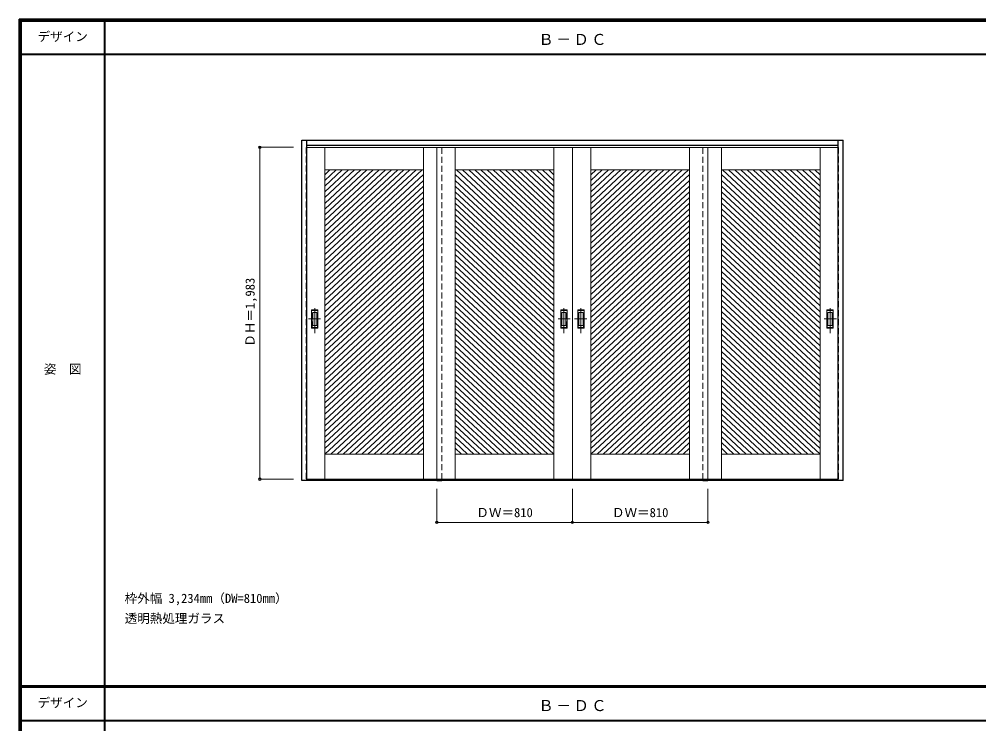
# Model space of a CAD drawing. Units: millimetres, scale not verified. Extents: x -6000 to 5700, y -4307 to 4175.
# Drawn here: x -6000 to -267, y -36 to 4175 of the extents above; entities that cross this region are included whole.
import ezdxf
from ezdxf.enums import TextEntityAlignment as Align

# ---------------------------------------------------------------- set-up
doc = ezdxf.new("R2010")
doc.units = ezdxf.units.MM
doc.header["$LTSCALE"] = 30
doc.header["$PDMODE"] = 32
doc.header["$PDSIZE"] = 15
doc.linetypes.add('CHAIN1', pattern=[8, 5, -1, 1, -1])
doc.linetypes.add('DASHED1', pattern=[1.8, 1.2, -0.6])
for name, color, linetype, lineweight in [('0-2_扉', 7, 'Continuous', 18), ('0-4_枠', 3, 'Continuous', 25), ('0-6_引手', 7, 'Continuous', 18), ('0-A_文字', 7, 'Continuous', 18), ('0-B_寸法', 7, 'Continuous', 9), ('0-C_ハッチ', 4, 'Continuous', 9), ('F-1_枠', 6, 'Continuous', 40), ('F-A_文字', 7, 'Continuous', 18)]:
    doc.layers.add(name, color=color, linetype=linetype, lineweight=lineweight)
doc.styles.add('ＭＳ ゴシック', font='')
doc.styles.get('ＭＳ ゴシック').set_extended_font_data('MS Gothic')

msp = doc.modelspace()

# ---------------------------------------------------------------- linework, layer by layer
at = {"layer": '0-2_扉', "color": 4, "linetype": 'DASHED1', "lineweight": 9}
for p, q in [((-4285, 3409), (-4285, 1426)), ((-4282, 3409), (-4285, 3409)), ((-3475, 1426), (-3475, 3409)), ((-1915, 1426), (-1915, 3409)), ((-1108, 3409), (-1105, 3409)), ((-1105, 3409), (-1105, 1426)), ((-4282, 1426), (-4285, 1426)), ((-1108, 1426), (-1105, 1426))]:
    msp.add_line(p, q, dxfattribs=at)
at = {"layer": '0-2_扉'}
for p, q in [((-4282, 3409), (-3475, 3409)), ((-4175, 3409), (-4175, 1426)), ((-3585, 3409), (-3585, 1426)), ((-2695, 3409), (-3505, 3409)), ((-3395, 3409), (-3395, 1426)), ((-2805, 3409), (-2805, 1426)), ((-2695, 3409), (-2695, 1426)), ((-2695, 3409), (-1885, 3409)), ((-2695, 3409), (-2695, 1426)), ((-2585, 3409), (-2585, 1426)), ((-1995, 3409), (-1995, 1426)), ((-1108, 3409), (-1915, 3409)), ((-1805, 3409), (-1805, 1426)), ((-1215, 3409), (-1215, 1426)), ((-4175, 3274), (-3585, 3274)), ((-2805, 3274), (-3395, 3274)), ((-2585, 3274), (-1995, 3274)), ((-1215, 3274), (-1805, 3274)), ((-4175, 1576), (-3585, 1576)), ((-2805, 1576), (-3395, 1576)), ((-2585, 1576), (-1995, 1576)), ((-1215, 1576), (-1805, 1576)), ((-4282, 1426), (-3475, 1426)), ((-1108, 1426), (-1915, 1426))]:
    msp.add_line(p, q, dxfattribs=at)
at = {"layer": '0-2_扉', "color": 3, "lineweight": 25}
for p, q in [((-3505, 1418), (-3475, 1418)), ((-1915, 1418), (-1885, 1418))]:
    msp.add_line(p, q, dxfattribs=at)
at = {"layer": '0-2_扉'}
for points in [[(-2695, 1426), (-3505, 1426), (-3505, 3409)], [(-2695, 1426), (-1885, 1426), (-1885, 3409)]]:
    msp.add_lwpolyline(points, dxfattribs=at)
at = {"layer": '0-4_枠'}
for p, q in [((-4312, 1418), (-4312, 3453)), ((-4312, 3453), (-1078, 3453)), ((-4282, 1418), (-4282, 3453)), ((-1108, 1418), (-1108, 3453)), ((-1078, 1418), (-1078, 3453)), ((-4282, 3423), (-1108, 3423)), ((-4282, 1418), (-4312, 1418)), ((-1108, 1421), (-4282, 1421)), ((-1108, 1418), (-4282, 1418)), ((-1078, 1418), (-1108, 1418))]:
    msp.add_line(p, q, dxfattribs=at)
at = {"layer": '0-6_引手', "linetype": 'CHAIN1'}
for p, q in [((-4234, 2298.27), (-4234, 2469.12)), ((-2746, 2298.27), (-2746, 2469.12)), ((-2644, 2298.27), (-2644, 2469.12)), ((-1156, 2298.27), (-1156, 2469.12)), ((-4272.07, 2383.5), (-4199.56, 2383.5)), ((-2707.93, 2383.5), (-2780.44, 2383.5)), ((-2682.07, 2383.5), (-2609.56, 2383.5)), ((-1117.93, 2383.5), (-1190.44, 2383.5))]:
    msp.add_line(p, q, dxfattribs=at)
at = {"layer": '0-6_引手'}
for p, q in [((-4253, 2438.5), (-4215, 2438.5)), ((-4253, 2328.5), (-4253, 2438.5)), ((-4246.5, 2422.5), (-4221.5, 2422.5)), ((-4246.5, 2344.5), (-4246.5, 2422.5)), ((-4221.5, 2344.5), (-4221.5, 2422.5)), ((-4215, 2328.5), (-4215, 2438.5)), ((-2727, 2438.5), (-2765, 2438.5)), ((-2765, 2328.5), (-2765, 2438.5)), ((-2733.5, 2422.5), (-2758.5, 2422.5)), ((-2758.5, 2344.5), (-2758.5, 2422.5)), ((-2733.5, 2344.5), (-2733.5, 2422.5)), ((-2727, 2328.5), (-2727, 2438.5)), ((-2663, 2438.5), (-2625, 2438.5)), ((-2663, 2328.5), (-2663, 2438.5)), ((-2656.5, 2422.5), (-2631.5, 2422.5)), ((-2656.5, 2344.5), (-2656.5, 2422.5)), ((-2631.5, 2344.5), (-2631.5, 2422.5)), ((-2625, 2328.5), (-2625, 2438.5)), ((-1137, 2438.5), (-1175, 2438.5)), ((-1175, 2328.5), (-1175, 2438.5)), ((-1143.5, 2422.5), (-1168.5, 2422.5)), ((-1168.5, 2344.5), (-1168.5, 2422.5)), ((-1143.5, 2344.5), (-1143.5, 2422.5)), ((-1137, 2328.5), (-1137, 2438.5)), ((-4253, 2328.5), (-4215, 2328.5)), ((-4246.5, 2344.5), (-4221.5, 2344.5)), ((-2727, 2328.5), (-2765, 2328.5)), ((-2733.5, 2344.5), (-2758.5, 2344.5)), ((-2663, 2328.5), (-2625, 2328.5)), ((-2656.5, 2344.5), (-2631.5, 2344.5)), ((-1137, 2328.5), (-1175, 2328.5)), ((-1143.5, 2344.5), (-1168.5, 2344.5))]:
    msp.add_line(p, q, dxfattribs=at)
at = {"layer": '0-6_引手', "linetype": 'DASHED1'}
for p, q in [((-4218, 2332.5), (-4218, 2434.5)), ((-2762, 2332.5), (-2762, 2434.5)), ((-2628, 2332.5), (-2628, 2434.5)), ((-1172, 2332.5), (-1172, 2434.5)), ((-4250, 2332.5), (-4218, 2332.5)), ((-2730, 2332.5), (-2762, 2332.5)), ((-2660, 2332.5), (-2628, 2332.5)), ((-1140, 2332.5), (-1172, 2332.5))]:
    msp.add_line(p, q, dxfattribs=at)
for points in [[(-4250, 2332.5), (-4250, 2434.5), (-4218, 2434.5)], [(-2730, 2332.5), (-2730, 2434.5), (-2762, 2434.5)], [(-2660, 2332.5), (-2660, 2434.5), (-2628, 2434.5)], [(-1140, 2332.5), (-1140, 2434.5), (-1172, 2434.5)]]:
    msp.add_lwpolyline(points, dxfattribs=at)
at = {"layer": '0-B_寸法', "color": 4}
for p, q in [((-4562, 3409.5), (-4362, 3409.5)), ((-4562, 3409.5), (-4562, 1426.5)), ((-4562, 1426.5), (-4362, 1426.5)), ((-3505, 1168), (-3505, 1368)), ((-2695, 1168), (-2695, 1368)), ((-1885, 1168), (-1885, 1368)), ((-3505, 1168), (-1885, 1168))]:
    msp.add_line(p, q, dxfattribs=at)
at = {"layer": '0-B_寸法'}
for p in [(-4562, 3409.5), (-4562, 1426.5), (-3505, 1168), (-2695, 1168), (-1885, 1168)]:
    msp.add_point(p, dxfattribs=at)
at = {"layer": '0-C_ハッチ'}
for p, q in [((-4106.86, 3274), (-4175, 3210.9)), ((-4070.06, 3274), (-4175, 3176.83)), ((-4033.26, 3274), (-4175, 3142.76)), ((-3996.47, 3274), (-4175, 3108.69)), ((-4143.65, 3274), (-4175, 3244.97)), ((-3959.67, 3274), (-4175, 3074.62)), ((-3922.87, 3274), (-4175, 3040.55)), ((-3886.08, 3274), (-4175, 3006.48)), ((-3849.28, 3274), (-4175, 2972.41)), ((-3812.48, 3274), (-4175, 2938.34)), ((-3775.69, 3274), (-4175, 2904.26)), ((-3738.89, 3274), (-4175, 2870.19)), ((-3702.09, 3274), (-4175, 2836.12)), ((-3665.3, 3274), (-4175, 2802.05)), ((-3628.5, 3274), (-4175, 2767.98)), ((-3591.7, 3274), (-4175, 2733.91)), ((-3388.3, 3274), (-2805, 2733.91)), ((-3351.5, 3274), (-2805, 2767.98)), ((-3314.71, 3274), (-2805, 2802.05)), ((-3277.91, 3274), (-2805, 2836.12)), ((-3241.11, 3274), (-2805, 2870.19)), ((-3204.32, 3274), (-2805, 2904.26)), ((-3167.52, 3274), (-2805, 2938.34)), ((-3130.72, 3274), (-2805, 2972.41)), ((-3093.93, 3274), (-2805, 3006.48)), ((-3057.13, 3274), (-2805, 3040.55)), ((-3020.33, 3274), (-2805, 3074.62)), ((-2983.53, 3274), (-2805, 3108.69)), ((-2946.74, 3274), (-2805, 3142.76)), ((-2909.94, 3274), (-2805, 3176.83)), ((-2873.14, 3274), (-2805, 3210.9)), ((-2836.35, 3274), (-2805, 3244.97)), ((-2516.86, 3274), (-2585, 3210.9)), ((-2480.06, 3274), (-2585, 3176.83)), ((-2443.26, 3274), (-2585, 3142.76)), ((-2406.47, 3274), (-2585, 3108.69)), ((-2553.65, 3274), (-2585, 3244.97)), ((-2369.67, 3274), (-2585, 3074.62)), ((-2332.87, 3274), (-2585, 3040.55)), ((-2296.08, 3274), (-2585, 3006.48)), ((-2259.28, 3274), (-2585, 2972.41)), ((-2222.48, 3274), (-2585, 2938.34)), ((-2185.69, 3274), (-2585, 2904.26)), ((-2148.89, 3274), (-2585, 2870.19)), ((-2112.09, 3274), (-2585, 2836.12)), ((-2075.3, 3274), (-2585, 2802.05)), ((-2038.5, 3274), (-2585, 2767.98)), ((-2001.7, 3274), (-2585, 2733.91)), ((-1798.3, 3274), (-1215, 2733.91)), ((-1761.5, 3274), (-1215, 2767.98)), ((-1724.71, 3274), (-1215, 2802.05)), ((-1687.91, 3274), (-1215, 2836.12)), ((-1651.11, 3274), (-1215, 2870.19)), ((-1614.32, 3274), (-1215, 2904.26)), ((-1577.52, 3274), (-1215, 2938.34)), ((-1540.72, 3274), (-1215, 2972.41)), ((-1503.93, 3274), (-1215, 3006.48)), ((-1467.13, 3274), (-1215, 3040.55)), ((-1430.33, 3274), (-1215, 3074.62)), ((-1393.53, 3274), (-1215, 3108.69)), ((-1356.74, 3274), (-1215, 3142.76)), ((-1319.94, 3274), (-1215, 3176.83)), ((-1283.14, 3274), (-1215, 3210.9)), ((-1246.35, 3274), (-1215, 3244.97)), ((-3585, 3246.13), (-4175, 2699.84)), ((-3585, 3212.06), (-4175, 2665.77)), ((-3395, 3246.13), (-2805, 2699.84)), ((-3395, 3212.06), (-2805, 2665.77)), ((-1995, 3246.13), (-2585, 2699.84)), ((-1995, 3212.06), (-2585, 2665.77)), ((-1805, 3246.13), (-1215, 2699.84)), ((-1805, 3212.06), (-1215, 2665.77)), ((-3585, 3177.99), (-4175, 2631.7)), ((-3395, 3177.99), (-2805, 2631.7)), ((-1995, 3177.99), (-2585, 2631.7)), ((-1805, 3177.99), (-1215, 2631.7)), ((-3585, 3143.92), (-4175, 2597.62)), ((-3585, 3109.85), (-4175, 2563.55)), ((-3395, 3143.92), (-2805, 2597.62)), ((-3395, 3109.85), (-2805, 2563.55)), ((-1995, 3143.92), (-2585, 2597.62)), ((-1995, 3109.85), (-2585, 2563.55)), ((-1805, 3143.92), (-1215, 2597.62)), ((-1805, 3109.85), (-1215, 2563.55)), ((-3585, 3075.78), (-4175, 2529.48)), ((-3585, 3041.71), (-4175, 2495.41)), ((-3395, 3075.78), (-2805, 2529.48)), ((-3395, 3041.71), (-2805, 2495.41)), ((-1995, 3075.78), (-2585, 2529.48)), ((-1995, 3041.71), (-2585, 2495.41)), ((-1805, 3075.78), (-1215, 2529.48)), ((-1805, 3041.71), (-1215, 2495.41)), ((-3585, 3007.64), (-4175, 2461.34)), ((-3395, 3007.64), (-2805, 2461.34)), ((-1995, 3007.64), (-2585, 2461.34)), ((-1805, 3007.64), (-1215, 2461.34)), ((-3585, 2973.57), (-4175, 2427.27)), ((-3585, 2939.49), (-4175, 2393.2)), ((-3395, 2973.57), (-2805, 2427.27)), ((-3395, 2939.49), (-2805, 2393.2)), ((-1995, 2973.57), (-2585, 2427.27)), ((-1995, 2939.49), (-2585, 2393.2)), ((-1805, 2973.57), (-1215, 2427.27)), ((-1805, 2939.49), (-1215, 2393.2)), ((-3585, 2905.42), (-4175, 2359.13)), ((-3585, 2871.35), (-4175, 2325.06)), ((-3395, 2905.42), (-2805, 2359.13)), ((-3395, 2871.35), (-2805, 2325.06)), ((-1995, 2905.42), (-2585, 2359.13)), ((-1995, 2871.35), (-2585, 2325.06)), ((-1805, 2905.42), (-1215, 2359.13)), ((-1805, 2871.35), (-1215, 2325.06)), ((-3585, 2837.28), (-4175, 2290.99)), ((-3395, 2837.28), (-2805, 2290.99)), ((-1995, 2837.28), (-2585, 2290.99)), ((-1805, 2837.28), (-1215, 2290.99)), ((-3585, 2803.21), (-4175, 2256.91)), ((-3585, 2769.14), (-4175, 2222.84)), ((-3395, 2803.21), (-2805, 2256.91)), ((-3395, 2769.14), (-2805, 2222.84)), ((-1995, 2803.21), (-2585, 2256.91)), ((-1995, 2769.14), (-2585, 2222.84)), ((-1805, 2803.21), (-1215, 2256.91)), ((-1805, 2769.14), (-1215, 2222.84)), ((-3585, 2735.07), (-4175, 2188.77)), ((-3585, 2701), (-4175, 2154.7)), ((-3395, 2735.07), (-2805, 2188.77)), ((-3395, 2701), (-2805, 2154.7)), ((-1995, 2735.07), (-2585, 2188.77)), ((-1995, 2701), (-2585, 2154.7)), ((-1805, 2735.07), (-1215, 2188.77)), ((-1805, 2701), (-1215, 2154.7)), ((-3585, 2666.93), (-4175, 2120.63)), ((-3395, 2666.93), (-2805, 2120.63)), ((-1995, 2666.93), (-2585, 2120.63)), ((-1805, 2666.93), (-1215, 2120.63)), ((-3585, 2632.86), (-4175, 2086.56)), ((-3585, 2598.78), (-4175, 2052.49)), ((-3395, 2632.86), (-2805, 2086.56)), ((-3395, 2598.78), (-2805, 2052.49)), ((-1995, 2632.86), (-2585, 2086.56)), ((-1995, 2598.78), (-2585, 2052.49)), ((-1805, 2632.86), (-1215, 2086.56)), ((-1805, 2598.78), (-1215, 2052.49)), ((-3585, 2564.71), (-4175, 2018.42)), ((-3585, 2530.64), (-4175, 1984.35)), ((-3395, 2564.71), (-2805, 2018.42)), ((-3395, 2530.64), (-2805, 1984.35)), ((-1995, 2564.71), (-2585, 2018.42)), ((-1995, 2530.64), (-2585, 1984.35)), ((-1805, 2564.71), (-1215, 2018.42)), ((-1805, 2530.64), (-1215, 1984.35)), ((-3585, 2496.57), (-4175, 1950.27)), ((-3395, 2496.57), (-2805, 1950.27)), ((-1995, 2496.57), (-2585, 1950.27)), ((-1805, 2496.57), (-1215, 1950.27)), ((-3585, 2462.5), (-4175, 1916.2)), ((-3585, 2428.43), (-4175, 1882.13)), ((-3395, 2462.5), (-2805, 1916.2)), ((-3395, 2428.43), (-2805, 1882.13)), ((-1995, 2462.5), (-2585, 1916.2)), ((-1995, 2428.43), (-2585, 1882.13)), ((-1805, 2462.5), (-1215, 1916.2)), ((-1805, 2428.43), (-1215, 1882.13)), ((-3585, 2394.36), (-4175, 1848.06)), ((-3585, 2360.29), (-4175, 1813.99)), ((-3395, 2394.36), (-2805, 1848.06)), ((-3395, 2360.29), (-2805, 1813.99)), ((-1995, 2394.36), (-2585, 1848.06)), ((-1995, 2360.29), (-2585, 1813.99)), ((-1805, 2394.36), (-1215, 1848.06)), ((-1805, 2360.29), (-1215, 1813.99)), ((-3585, 2326.22), (-4175, 1779.92)), ((-3395, 2326.22), (-2805, 1779.92)), ((-1995, 2326.22), (-2585, 1779.92)), ((-1805, 2326.22), (-1215, 1779.92)), ((-3585, 2292.14), (-4175, 1745.85)), ((-3585, 2258.07), (-4175, 1711.78)), ((-3395, 2292.14), (-2805, 1745.85)), ((-3395, 2258.07), (-2805, 1711.78)), ((-1995, 2292.14), (-2585, 1745.85)), ((-1995, 2258.07), (-2585, 1711.78)), ((-1805, 2292.14), (-1215, 1745.85)), ((-1805, 2258.07), (-1215, 1711.78)), ((-3585, 2224), (-4175, 1677.71)), ((-3585, 2189.93), (-4175, 1643.64)), ((-3395, 2224), (-2805, 1677.71)), ((-3395, 2189.93), (-2805, 1643.64)), ((-1995, 2224), (-2585, 1677.71)), ((-1995, 2189.93), (-2585, 1643.64)), ((-1805, 2224), (-1215, 1677.71)), ((-1805, 2189.93), (-1215, 1643.64)), ((-3585, 2155.86), (-4175, 1609.56)), ((-3585, 2121.79), (-4175, 1575.49)), ((-3395, 2155.86), (-2805, 1609.56)), ((-3395, 2121.79), (-2805, 1575.49)), ((-1995, 2155.86), (-2585, 1609.56)), ((-1995, 2121.79), (-2585, 1575.49)), ((-1805, 2155.86), (-1215, 1609.56)), ((-1805, 2121.79), (-1215, 1575.49)), ((-3585, 2087.72), (-4137.66, 1576)), ((-3395, 2087.72), (-2842.34, 1576)), ((-1995, 2087.72), (-2547.66, 1576)), ((-1805, 2087.72), (-1252.34, 1576)), ((-3585, 2053.65), (-4100.86, 1576)), ((-3585, 2019.58), (-4064.06, 1576)), ((-3395, 2053.65), (-2879.14, 1576)), ((-3395, 2019.58), (-2915.94, 1576)), ((-1995, 2053.65), (-2510.86, 1576)), ((-1995, 2019.58), (-2474.06, 1576)), ((-1805, 2053.65), (-1289.14, 1576)), ((-1805, 2019.58), (-1325.94, 1576)), ((-3585, 1985.51), (-4027.27, 1576)), ((-3585, 1951.43), (-3990.47, 1576)), ((-3395, 1985.51), (-2952.73, 1576)), ((-3395, 1951.43), (-2989.53, 1576)), ((-1995, 1985.51), (-2437.27, 1576)), ((-1995, 1951.43), (-2400.47, 1576)), ((-1805, 1985.51), (-1362.73, 1576)), ((-1805, 1951.43), (-1399.53, 1576)), ((-3585, 1917.36), (-3953.67, 1576)), ((-3395, 1917.36), (-3026.33, 1576)), ((-1995, 1917.36), (-2363.67, 1576)), ((-1805, 1917.36), (-1436.33, 1576)), ((-3585, 1883.29), (-3916.88, 1576)), ((-3585, 1849.22), (-3880.08, 1576)), ((-3395, 1883.29), (-3063.13, 1576)), ((-3395, 1849.22), (-3099.92, 1576)), ((-1995, 1883.29), (-2326.88, 1576)), ((-1995, 1849.22), (-2290.08, 1576)), ((-1805, 1883.29), (-1473.13, 1576)), ((-1805, 1849.22), (-1509.92, 1576)), ((-3585, 1815.15), (-3843.28, 1576)), ((-3585, 1781.08), (-3806.49, 1576)), ((-3395, 1815.15), (-3136.72, 1576)), ((-3395, 1781.08), (-3173.52, 1576)), ((-1995, 1815.15), (-2253.28, 1576)), ((-1995, 1781.08), (-2216.49, 1576)), ((-1805, 1815.15), (-1546.72, 1576)), ((-1805, 1781.08), (-1583.52, 1576)), ((-3585, 1747.01), (-3769.69, 1576)), ((-3395, 1747.01), (-3210.31, 1576)), ((-1995, 1747.01), (-2179.69, 1576)), ((-1805, 1747.01), (-1620.31, 1576)), ((-3585, 1712.94), (-3732.89, 1576)), ((-3585, 1678.87), (-3696.09, 1576)), ((-3395, 1712.94), (-3247.11, 1576)), ((-3395, 1678.87), (-3283.91, 1576)), ((-1995, 1712.94), (-2142.89, 1576)), ((-1995, 1678.87), (-2106.09, 1576)), ((-1805, 1712.94), (-1657.11, 1576)), ((-1805, 1678.87), (-1693.91, 1576)), ((-3585, 1644.79), (-3659.3, 1576)), ((-3585, 1610.72), (-3622.5, 1576)), ((-3395, 1644.79), (-3320.7, 1576)), ((-3395, 1610.72), (-3357.5, 1576)), ((-1995, 1644.79), (-2069.3, 1576)), ((-1995, 1610.72), (-2032.5, 1576)), ((-1805, 1644.79), (-1730.7, 1576)), ((-1805, 1610.72), (-1767.5, 1576))]:
    msp.add_line(p, q, dxfattribs=at)
at = {"layer": 'F-1_枠'}
for p, q in [((-6000, 4175), (5700, 4175)), ((-6000, 4175), (-6000, -4205)), ((-6000, 4170), (5700, 4170)), ((-6000, 4165), (5700, 4165)), ((-5995, 4175), (-5995, -4205)), ((-5990, 4175), (-5990, -4205)), ((-5490, 4175), (-5490, -3790)), ((-6000, 3965), (5700, 3965)), ((-6000, 190.5), (5700, 190.5)), ((-6000, 187.5), (5700, 187.5)), ((-6000, 184.5), (5700, 184.5)), ((-6000, -15.5), (5700, -15.5))]:
    msp.add_line(p, q, dxfattribs=at)

# ---------------------------------------------------------------- texts
at = {"layer": '0-A_文字', "style": 'ＭＳ ゴシック'}
for s, p in [('枠外幅 3,234mm（DW=810mm）', (-5370, 670.5)), ('透明熱処理ガラス', (-5370, 550.5))]:
    msp.add_text(s, height=54.99, dxfattribs=at).set_placement(p, align=Align.BOTTOM_LEFT)
at = {"layer": '0-A_文字', "char_height": 65.98, "attachment_point": 7, "style": 'ＭＳ ゴシック'}
for insert in [(-2897.5, 4020), (-2897.5, 39.5)]:
    msp.add_mtext('\\T1.17;Ｂ－ＤＣ', dxfattribs=dict(at, insert=insert))
at = {"layer": '0-B_寸法', "style": 'ＭＳ ゴシック'}
msp.add_text('ＤＨ＝1,983', height=54.99, rotation=90, dxfattribs=at).set_placement((-4577, 2217.75), align=Align.BOTTOM_LEFT)
for p in [(-3268.75, 1183), (-2458.75, 1183)]:
    msp.add_text('ＤＷ＝810', height=54.99, dxfattribs=at).set_placement(p, align=Align.BOTTOM_LEFT)
at = {"layer": 'F-A_文字', "style": 'ＭＳ ゴシック'}
for s, p in [('デザイン', (-5890, 4027.5)), ('姿\u3000図', (-5852.5, 2040.25)), ('デザイン', (-5890, 47))]:
    msp.add_text(s, height=54.99, dxfattribs=at).set_placement(p, align=Align.BOTTOM_LEFT)

doc.saveas('drawing.dxf')
